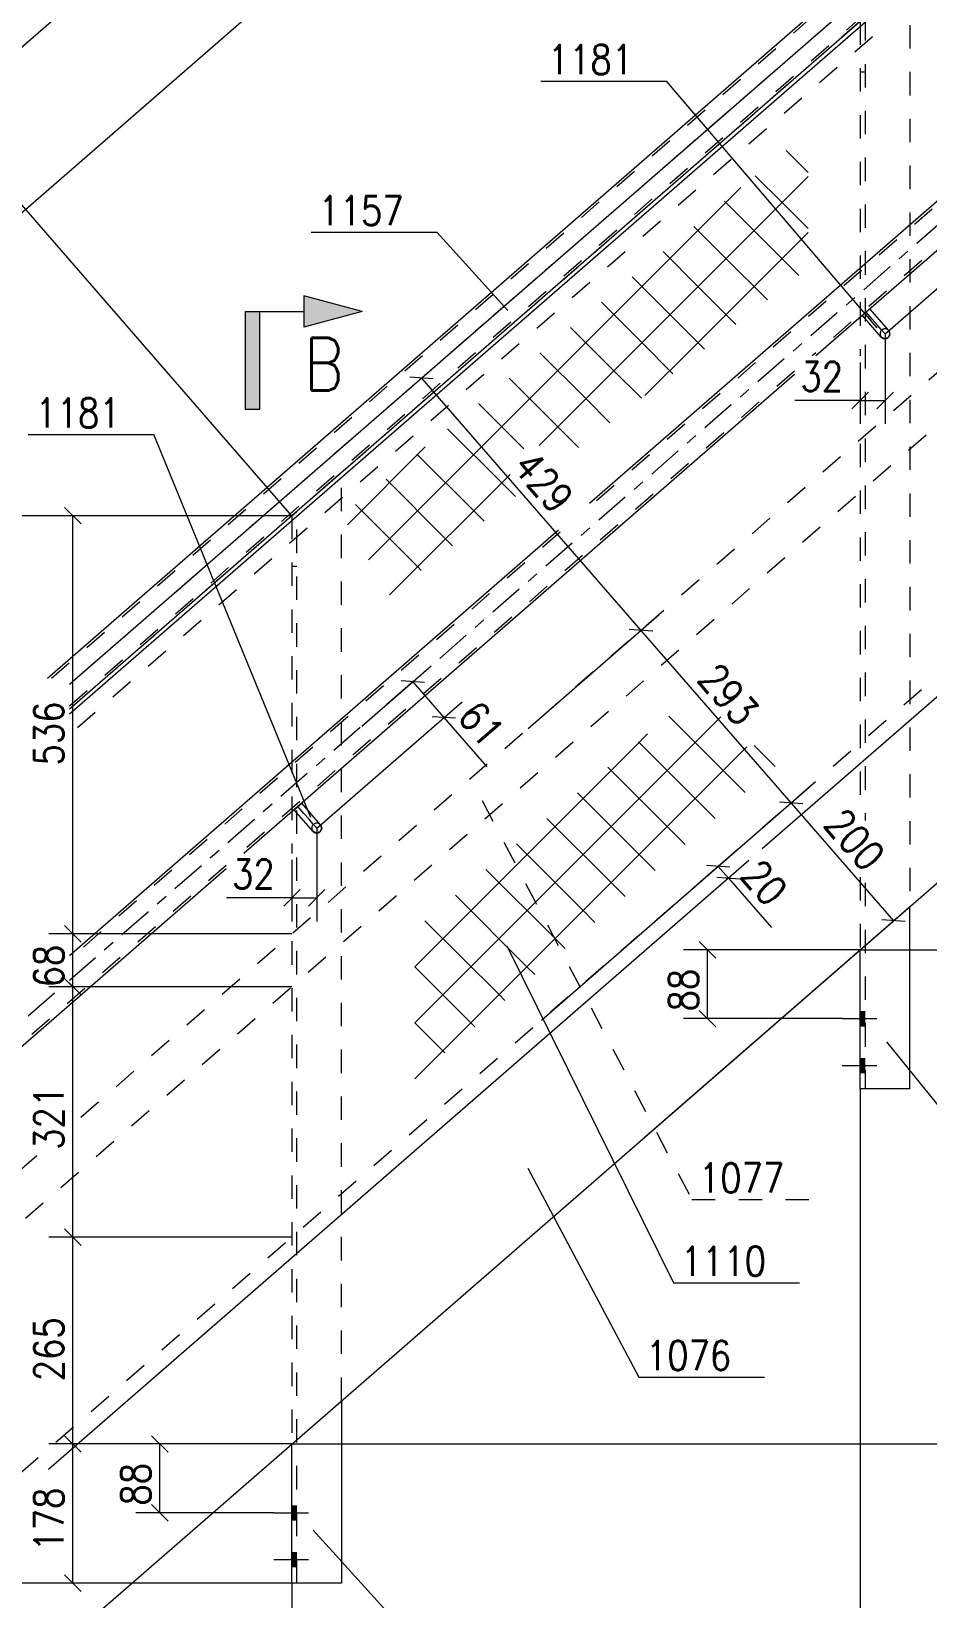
# Model space of a CAD drawing. Header units: millimetres. Extents: x 5 to 846, y 5 to 599.
# Drawn here: x 155.6 to 232.2, y 346.9 to 480.8 of the extents above; entities that cross this region are included whole.
import ezdxf

# ---------------------------------------------------------------- set-up
doc = ezdxf.new("R2010")
doc.units = ezdxf.units.MM
for name, pattern in [('XKITLINE00', [0]), ('XKITLINE02', [4, 2, -2]), ('XKITLINE03', [6, 3, -1, 1, -1])]:
    doc.linetypes.add(name, pattern=pattern)
for name, color, linetype, lineweight in [('Corte', 7, 'Continuous', 0), ('Cota', 4, 'Continuous', 0), ('Marca da peça', 2, 'Continuous', 0), ('Objeto gráfico', 3, 'Continuous', 0), ('Parafuso', 3, 'Continuous', 0), ('Peça', 2, 'Continuous', 0)]:
    doc.layers.add(name, color=color, linetype=linetype, lineweight=lineweight)
doc.styles.add('ROMANS', font='ROMANS__.TTF')
doc.styles.add('SIMPLEX', font='SIMPLEX_.TTF')

# ---------------------------------------------------------------- blocks, each defined once
blk = doc.blocks.new('*A12')
at = {"layer": 'Parafuso'}
for points in [[(226.83, 395.87), (226.4, 395.87), (226.4, 397.07), (226.83, 397.07)], [(226.83, 391.87), (226.4, 391.87), (226.4, 393.07), (226.83, 393.07)]]:
    blk.add_hatch(color=7, dxfattribs=at).paths.add_polyline_path(points, flags=17)
at = {"layer": 'Parafuso', "color": 7, "linetype": 'XKITLINE00', "lineweight": 0}
for p, q in [((224.86, 396.47), (227.83, 396.47)), ((226.4, 397.07), (226.83, 397.07)), ((226.4, 395.87), (226.83, 395.87)), ((224.86, 392.47), (227.83, 392.47)), ((226.4, 393.07), (226.83, 393.07)), ((226.4, 391.87), (226.83, 391.87))]:
    blk.add_line(p, q, dxfattribs=at)
blk = doc.blocks.new('*A13')
at = {"layer": 'Peça', "color": 4, "linetype": 'XKITLINE00', "lineweight": 0}
for p, q in [((226.6, 456.54), (227.23, 457.1)), ((228.84, 455.25), (227.23, 457.1)), ((228.2, 454.7), (226.6, 456.54)), ((228.49, 454.55), (228.2, 454.7)), ((228.8, 454.66), (228.49, 454.55)), ((228.94, 454.95), (228.8, 454.66)), ((228.84, 455.25), (228.94, 454.95))]:
    blk.add_line(p, q, dxfattribs=at)
at = {"layer": 'Peça', "color": 7, "linetype": 'XKITLINE03', "lineweight": 0}
for p, q in [((227.42, 456.23), (226.92, 456.82)), ((227.84, 455.75), (227.42, 456.23)), ((228.2, 455.34), (227.84, 455.75)), ((228.44, 455.07), (228.2, 455.34)), ((228.52, 454.98), (228.44, 455.07)), ((228.52, 454.98), (228.52, 454.98))]:
    blk.add_line(p, q, dxfattribs=at)
at = {"layer": 'Peça', "color": 7, "linetype": 'XKITLINE02', "lineweight": 0}
for start, end in [(131.009, 311.009), (311.009, 131.009)]:
    blk.add_arc((228.52, 454.98), 0.423, start, end, dxfattribs=at)
blk = doc.blocks.new('*A14')
at = {"layer": 'Peça', "color": 7, "linetype": 'XKITLINE02', "lineweight": 0}
for p, q in [((230.64, 485.35), (226.4, 481.67)), ((230.64, 485.35), (230.64, 406.04)), ((226.4, 481.67), (226.83, 482.03)), ((226.4, 481.67), (226.4, 453.09)), ((226.83, 482.03), (226.83, 413.4)), ((226.4, 477.37), (226.83, 477.37)), ((226.4, 449.59), (226.4, 413.89)), ((226.4, 408.56), (226.4, 402.36)), ((226.83, 408.07), (226.83, 390.47))]:
    blk.add_line(p, q, dxfattribs=at)
at = {"layer": 'Peça', "color": 4, "linetype": 'XKITLINE00', "lineweight": 0}
for p, q in [((230.64, 390.47), (230.64, 406.04)), ((226.4, 390.47), (226.4, 402.36)), ((230.64, 390.47), (226.4, 390.47))]:
    blk.add_line(p, q, dxfattribs=at)
blk = doc.blocks.new('*A15')
at = {"layer": 'Parafuso'}
for points in [[(178.27, 353.65), (177.85, 353.65), (177.85, 354.85), (178.27, 354.85)], [(178.27, 349.65), (177.85, 349.65), (177.85, 350.85), (178.27, 350.85)]]:
    blk.add_hatch(color=7, dxfattribs=at).paths.add_polyline_path(points, flags=17)
at = {"layer": 'Parafuso', "color": 7, "linetype": 'XKITLINE00', "lineweight": 0}
for p, q in [((177.85, 354.85), (178.27, 354.85)), ((176.31, 354.25), (179.27, 354.25)), ((177.85, 353.65), (178.27, 353.65)), ((177.85, 350.85), (178.27, 350.85)), ((176.31, 350.25), (179.27, 350.25)), ((177.85, 349.65), (178.27, 349.65))]:
    blk.add_line(p, q, dxfattribs=at)
blk = doc.blocks.new('*A18')
at = {"layer": 'Peça', "color": 4, "linetype": 'XKITLINE00', "lineweight": 0}
for p, q in [((182.08, 443.12), (177.85, 439.44)), ((182.08, 363.82), (182.08, 348.25)), ((177.85, 348.25), (177.85, 360.13)), ((182.08, 348.25), (177.85, 348.25))]:
    blk.add_line(p, q, dxfattribs=at)
at = {"layer": 'Peça', "color": 7, "linetype": 'XKITLINE02', "lineweight": 0}
for p, q in [((182.08, 363.82), (182.08, 443.12)), ((177.85, 439.44), (178.27, 439.81)), ((177.85, 439.44), (177.85, 410.58)), ((178.27, 348.25), (178.27, 439.81)), ((177.85, 435.14), (178.27, 435.14)), ((177.85, 407.08), (177.85, 360.13))]:
    blk.add_line(p, q, dxfattribs=at)
blk = doc.blocks.new('*A27')
at = {"layer": 'Peça', "color": 4, "linetype": 'XKITLINE00', "lineweight": 0}
for p, q in [((178.04, 414.32), (178.68, 414.88)), ((179.64, 412.48), (178.04, 414.32)), ((180.28, 413.03), (178.68, 414.88)), ((179.93, 412.33), (179.64, 412.48)), ((180.24, 412.43), (179.93, 412.33)), ((180.39, 412.72), (180.24, 412.43)), ((180.28, 413.03), (180.39, 412.72))]:
    blk.add_line(p, q, dxfattribs=at)
at = {"layer": 'Peça', "color": 7, "linetype": 'XKITLINE03', "lineweight": 0}
for p, q in [((178.87, 414.01), (178.36, 414.6)), ((179.29, 413.53), (178.87, 414.01)), ((179.64, 413.12), (179.29, 413.53)), ((179.88, 412.85), (179.64, 413.12)), ((179.96, 412.75), (179.88, 412.85)), ((179.96, 412.75), (179.96, 412.75))]:
    blk.add_line(p, q, dxfattribs=at)
at = {"layer": 'Peça', "color": 7, "linetype": 'XKITLINE02', "lineweight": 0}
for start, end in [(131.009, 311.009), (311.009, 131.009)]:
    blk.add_arc((179.96, 412.75), 0.423, start, end, dxfattribs=at)
blk = doc.blocks.new('*A30')
at = {"layer": 'Peça', "color": 4, "linetype": 'XKITLINE00', "lineweight": 0}
for p, q in [((295.67, 520.83), (203.28, 440.49)), ((298.09, 518.72), (222.61, 453.09)), ((220.79, 451.5), (173.74, 410.58)), ((200.63, 438.19), (158.83, 401.84)), ((172.23, 409.28), (150.41, 390.3))]:
    blk.add_line(p, q, dxfattribs=at)
at = {"layer": 'Peça', "color": 7, "linetype": 'XKITLINE02', "lineweight": 0}
for p, q in [((295.92, 520.76), (203.42, 440.32)), ((298.07, 518.98), (222.29, 453.09)), ((220.79, 451.78), (173.41, 410.58)), ((200.77, 438.03), (158.83, 401.55)), ((172.23, 409.56), (150.41, 390.58))]:
    blk.add_line(p, q, dxfattribs=at)
at = {"layer": 'Peça', "color": 7, "linetype": 'XKITLINE03', "lineweight": 0}
for p, q in [((292.35, 515.84), (158.83, 399.73)), ((157.57, 398.64), (150.41, 392.4))]:
    blk.add_line(p, q, dxfattribs=at)
blk = doc.blocks.new('*A31')
at = {"layer": 'Peça', "color": 4, "linetype": 'XKITLINE00', "lineweight": 0}
for p, q in [((288.48, 535.21), (158.83, 422.47)), ((295.01, 477.92), (218.02, 410.97)), ((215.37, 408.67), (157.04, 357.94))]:
    blk.add_line(p, q, dxfattribs=at)
blk = doc.blocks.new('*A32')
at = {"layer": 'Peça', "color": 4, "linetype": 'XKITLINE00', "lineweight": 0}
blk.add_line((286.72, 534.12), (158.83, 422.91), dxfattribs=at)
at = {"layer": 'Peça', "color": 7, "linetype": 'XKITLINE02', "lineweight": 0}
blk.add_line((287.81, 532.86), (158.83, 420.7), dxfattribs=at)
blk = doc.blocks.new('*A33')
at = {"layer": 'Peça', "color": 7, "linetype": 'XKITLINE00', "lineweight": 0}
blk.add_line((158.83, 425.04), (296.96, 545.15), dxfattribs=at)
at = {"layer": 'Peça', "color": 4, "linetype": 'XKITLINE00', "lineweight": 0}
blk.add_line((156.97, 425.56), (284.86, 536.76), dxfattribs=at)
at = {"layer": 'Peça', "color": 7, "linetype": 'XKITLINE02', "lineweight": 0}
for p, q in [((157.3, 425.56), (285, 536.6)), ((158.83, 423.19), (286.83, 534.5)), ((286.72, 534.12), (158.83, 422.91))]:
    blk.add_line(p, q, dxfattribs=at)
at = {"layer": 'Peça', "color": 7, "linetype": 'XKITLINE03', "lineweight": 0}
blk.add_line((158.83, 425.04), (285.92, 535.55), dxfattribs=at)
blk = doc.blocks.new('*A34')
at = {"layer": 'Peça', "color": 7, "linetype": 'XKITLINE02', "lineweight": 0}
blk.add_line((295.01, 479.69), (107.23, 316.4), dxfattribs=at)
at = {"layer": 'Peça', "color": 4, "linetype": 'XKITLINE00', "lineweight": 0}
blk.add_line((106.9, 298.44), (295.35, 462.31), dxfattribs=at)
blk = doc.blocks.new('*A35')
at = {"layer": 'Peça', "color": 7, "linetype": 'XKITLINE02', "lineweight": 0}
for p, q in [((279.05, 491.71), (158.83, 387.17)), ((283.36, 490.95), (107.23, 337.8)), ((156.05, 384.76), (107.23, 342.31))]:
    blk.add_line(p, q, dxfattribs=at)
blk = doc.blocks.new('*A111')
at = {"layer": 'Objeto gráfico', "color": 2, "linetype": 'XKITLINE00', "lineweight": 0}
for p, q in [((221.95, 468.76), (220.06, 470.65)), ((207.37, 458.64), (216.2, 467.48)), ((209.76, 456.24), (221.95, 468.43)), ((219.72, 466.2), (217.43, 468.49)), ((217.32, 463.81), (214.8, 466.32)), ((221.95, 463.97), (219.72, 466.2)), ((212.16, 453.85), (221.95, 463.64)), ((214.93, 461.41), (212.18, 464.16)), ((221.16, 459.97), (217.32, 463.81)), ((212.53, 459.02), (209.55, 462)), ((218.47, 457.87), (214.93, 461.41)), ((210.14, 456.62), (206.92, 459.84)), ((184.4, 435.67), (207.37, 458.64)), ((215.78, 455.77), (212.53, 459.02)), ((207.74, 454.23), (204.29, 457.68)), ((213.09, 453.67), (210.14, 456.62)), ((198.96, 445.45), (209.76, 456.24)), ((205.35, 451.83), (201.66, 455.52)), ((210.4, 451.57), (207.74, 454.23)), ((202.95, 449.44), (199.03, 453.36)), ((208.01, 449.7), (212.16, 453.85)), ((207.71, 449.47), (205.35, 451.83)), ((200.56, 447.04), (196.41, 451.2)), ((197.66, 445.15), (193.78, 449.03)), ((205.02, 447.37), (202.95, 449.44)), ((195.77, 442.25), (191.15, 446.87)), ((202.33, 445.27), (200.56, 447.04)), ((182.6, 438.67), (189.24, 445.31)), ((193.38, 439.86), (188.52, 444.71)), ((190.98, 437.46), (185.89, 442.55)), ((186.19, 432.67), (196.48, 442.96)), ((196.95, 441.07), (195.77, 442.25)), ((188.59, 435.07), (183.27, 440.39)), ((194.26, 438.97), (193.38, 439.86)), ((191.57, 436.87), (190.98, 437.46)), ((188.88, 434.77), (188.59, 435.07))]:
    blk.add_line(p, q, dxfattribs=at)
blk = doc.blocks.new('*A116')
at = {"layer": 'Objeto gráfico', "color": 2, "linetype": 'XKITLINE00', "lineweight": 0}
for p, q in [((209.53, 417.3), (214.49, 422.26)), ((214.69, 417.68), (210.05, 422.32)), ((207.13, 419.69), (208.23, 420.79)), ((188.35, 400.91), (207.13, 419.69)), ((212.3, 415.28), (207.45, 420.13)), ((211.92, 414.9), (216.71, 419.7)), ((219.14, 418.02), (217.34, 419.82)), ((209.91, 412.89), (204.84, 417.95)), ((188.35, 396.12), (209.53, 417.3)), ((216.57, 415.8), (214.69, 417.68)), ((207.51, 410.49), (202.24, 415.77)), ((214.01, 413.58), (212.3, 415.28)), ((188.35, 391.33), (211.92, 414.9)), ((205.12, 408.1), (199.63, 413.58)), ((211.44, 411.35), (209.91, 412.89)), ((202.72, 405.7), (197.03, 411.4)), ((208.88, 409.13), (207.51, 410.49)), ((200.33, 403.31), (194.42, 409.21)), ((206.31, 406.9), (205.12, 408.1)), ((197.93, 400.91), (191.82, 407.03)), ((195.54, 398.52), (189.21, 404.84)), ((203.74, 404.68), (202.72, 405.7)), ((201.18, 402.45), (200.33, 403.31)), ((193.14, 396.12), (188.35, 400.91)), ((198.61, 400.23), (197.93, 400.91)), ((196.05, 398.01), (195.54, 398.52)), ((190.75, 393.73), (188.35, 396.12)), ((193.48, 395.78), (193.14, 396.12)), ((190.92, 393.56), (190.75, 393.73))]:
    blk.add_line(p, q, dxfattribs=at)
blk = doc.blocks.new('*A171')
at = {"layer": 'Cota', "color": 7, "linetype": 'XKITLINE00', "lineweight": 0}
blk.add_line((177.85, 360.13), (341.5, 360.13), dxfattribs=at)
blk = doc.blocks.new('*A172')
at = {"layer": 'Cota', "color": 7, "linetype": 'XKITLINE00', "lineweight": 0}
for p, q in [((226.4, 402.36), (341.5, 402.36)), ((177.85, 360.13), (341.5, 360.13))]:
    blk.add_line(p, q, dxfattribs=at)
blk = doc.blocks.new('*A173')
at = {"layer": 'Cota', "color": 7, "linetype": 'XKITLINE00', "lineweight": 0}
for p, q in [((276.96, 446.32), (341.5, 446.32)), ((338.79, 447.02), (340.21, 445.61)), ((339.5, 402.36), (339.5, 446.32)), ((338.79, 403.06), (340.21, 401.65)), ((226.4, 402.36), (341.5, 402.36))]:
    blk.add_line(p, q, dxfattribs=at)
at = {"layer": 'Cota', "color": 3}
for p in [(339.5, 446.32), (339.5, 402.36)]:
    blk.add_point(p, dxfattribs=at)
at = {"layer": 'Cota', "color": 3, "style": 'SIMPLEX', "width": 0.85}
blk.add_text('659', height=2.5, rotation=90.0002, dxfattribs=at).set_placement((338.7, 420.86))
blk = doc.blocks.new('*A175')
at = {"layer": 'Cota', "color": 7, "linetype": 'XKITLINE00', "lineweight": 0}
blk.add_line((85.88, 405.44), (264.21, 560.51), dxfattribs=at)
blk = doc.blocks.new('*A184')
at = {"layer": 'Marca da peça', "color": 7, "linetype": 'XKITLINE00', "lineweight": 0}
for p in [(199.11, 476.56), (227.84, 455.49)]:
    blk.add_line(p, (209.85, 476.56), dxfattribs=at)
at = {"layer": 'Marca da peça', "color": 4, "style": 'ROMANS', "width": 0.85}
blk.add_text('1181', height=2.5, dxfattribs=at).set_placement((199.71, 477.16))
blk = doc.blocks.new('*A185')
at = {"layer": 'Marca da peça', "color": 7, "linetype": 'XKITLINE00', "lineweight": 0}
for p, q in [((228.65, 394.48), (236.43, 384.85)), ((236.43, 384.85), (247.17, 384.85))]:
    blk.add_line(p, q, dxfattribs=at)
at = {"layer": 'Marca da peça', "color": 4, "style": 'ROMANS', "width": 0.85}
blk.add_text('1126', height=2.5, dxfattribs=at).set_placement((237.03, 385.45))
blk = doc.blocks.new('*A186')
at = {"layer": 'Marca da peça', "color": 7, "linetype": 'XKITLINE00', "lineweight": 0}
for p, q in [((179.66, 352.78), (190.48, 340.83)), ((190.48, 340.83), (201.22, 340.83))]:
    blk.add_line(p, q, dxfattribs=at)
at = {"layer": 'Marca da peça', "color": 4, "style": 'ROMANS', "width": 0.85}
blk.add_text('1126', height=2.5, dxfattribs=at).set_placement((191.08, 341.43))
blk = doc.blocks.new('*A195')
at = {"layer": 'Marca da peça', "color": 7, "linetype": 'XKITLINE00', "lineweight": 0}
for p in [(155.32, 446.37), (179.45, 413.65)]:
    blk.add_line(p, (166.06, 446.37), dxfattribs=at)
at = {"layer": 'Marca da peça', "color": 4, "style": 'ROMANS', "width": 0.85}
blk.add_text('1181', height=2.5, dxfattribs=at).set_placement((155.92, 446.97))
blk = doc.blocks.new('*A199')
at = {"layer": 'Marca da peça', "color": 7, "linetype": 'XKITLINE00', "lineweight": 0}
for p, q in [((196.2, 402.7), (210.46, 373.9)), ((210.46, 373.9), (221.2, 373.9))]:
    blk.add_line(p, q, dxfattribs=at)
at = {"layer": 'Marca da peça', "color": 4, "style": 'ROMANS', "width": 0.85}
blk.add_text('1110', height=2.5, dxfattribs=at).set_placement((211.06, 374.5))
blk = doc.blocks.new('*A201')
at = {"layer": 'Marca da peça', "color": 7, "linetype": 'XKITLINE00', "lineweight": 0}
for p in [(179.5, 463.65), (196.28, 456.97)]:
    blk.add_line(p, (190.24, 463.65), dxfattribs=at)
at = {"layer": 'Marca da peça', "color": 4, "style": 'ROMANS', "width": 0.85}
blk.add_text('1157', height=2.5, dxfattribs=at).set_placement((180.1, 464.25))
blk = doc.blocks.new('*A202')
at = {"layer": 'Marca da peça', "color": 7, "linetype": 'XKITLINE00', "lineweight": 0}
for p, q in [((198.01, 383.7), (207.49, 365.84)), ((207.49, 365.84), (218.23, 365.84))]:
    blk.add_line(p, q, dxfattribs=at)
at = {"layer": 'Marca da peça', "color": 4, "style": 'ROMANS', "width": 0.85}
blk.add_text('1076', height=2.5, dxfattribs=at).set_placement((208.09, 366.44))
blk = doc.blocks.new('*A203')
at = {"layer": 'Marca da peça', "color": 7, "linetype": 'XKITLINE02', "lineweight": 0}
for p, q in [((194.09, 415.1), (212.02, 381.01)), ((212.02, 381.01), (222.76, 381.01))]:
    blk.add_line(p, q, dxfattribs=at)
at = {"layer": 'Marca da peça', "color": 4, "style": 'ROMANS', "width": 0.85}
blk.add_text('1077', height=2.5, dxfattribs=at).set_placement((212.62, 381.61))
blk = doc.blocks.new('*A205')
at = {"layer": 'Cota', "color": 7, "linetype": 'XKITLINE00', "lineweight": 0}
for p, q in [((177.85, 439.44), (60.48, 439.44)), ((61.82, 440.15), (63.24, 438.74)), ((62.53, 393.74), (62.53, 439.44)), ((72.44, 393.74), (60.48, 393.74)), ((61.82, 394.45), (63.24, 393.03)), ((125.29, 393.74), (76.29, 393.74))]:
    blk.add_line(p, q, dxfattribs=at)
at = {"layer": 'Cota', "color": 3}
for p in [(62.53, 439.44), (62.53, 393.74)]:
    blk.add_point(p, dxfattribs=at)
at = {"layer": 'Cota', "color": 3, "style": 'SIMPLEX', "width": 0.85}
blk.add_text('686', height=2.5, rotation=90.0002, dxfattribs=at).set_placement((61.73, 413.11))
blk = doc.blocks.new('*A206')
at = {"layer": 'Cota', "color": 7, "linetype": 'XKITLINE00', "lineweight": 0}
blk.add_line((177.85, 439.44), (60.48, 439.44), dxfattribs=at)
blk = doc.blocks.new('*A209')
at = {"layer": 'Cota', "color": 7, "linetype": 'XKITLINE00', "lineweight": 0}
for p, q in [((177.85, 439.44), (146.74, 475.22)), ((148.15, 474.67), (148.01, 472.68)), ((95.52, 427.97), (148.08, 473.67)), ((125.29, 393.74), (94.18, 429.52)), ((95.59, 428.97), (95.45, 426.97))]:
    blk.add_line(p, q, dxfattribs=at)
at = {"layer": 'Cota', "color": 3}
for p in [(148.08, 473.67), (95.52, 427.97)]:
    blk.add_point(p, dxfattribs=at)
at = {"layer": 'Cota', "color": 3, "style": 'SIMPLEX', "width": 0.85}
blk.add_text('1045', height=2.5, rotation=41.0066, dxfattribs=at).set_placement((117.95, 448.53))
blk = doc.blocks.new('*A212')
at = {"layer": 'Cota', "color": 7, "linetype": 'XKITLINE00', "lineweight": 0}
for p, q in [((177.85, 348.25), (177.85, 279.63)), ((125.29, 302.55), (125.29, 279.63)), ((126, 282.34), (124.58, 280.92)), ((125.29, 281.63), (177.85, 281.63)), ((178.55, 282.34), (177.14, 280.92))]:
    blk.add_line(p, q, dxfattribs=at)
at = {"layer": 'Cota', "color": 3}
for p in [(125.29, 281.63), (177.85, 281.63)]:
    blk.add_point(p, dxfattribs=at)
at = {"layer": 'Cota', "color": 3, "style": 'SIMPLEX', "width": 0.85}
blk.add_text('788', height=2.5, dxfattribs=at).set_placement((148.09, 282.43))
blk = doc.blocks.new('*A213')
at = {"layer": 'Cota', "color": 7, "linetype": 'XKITLINE00', "lineweight": 0}
for p, q in [((226.4, 390.47), (226.4, 279.63)), ((177.85, 348.25), (177.85, 279.63)), ((178.55, 282.34), (177.14, 280.92)), ((177.85, 281.63), (226.4, 281.63)), ((227.11, 282.34), (225.69, 280.92))]:
    blk.add_line(p, q, dxfattribs=at)
at = {"layer": 'Cota', "color": 3}
for p in [(177.85, 281.63), (226.4, 281.63)]:
    blk.add_point(p, dxfattribs=at)
at = {"layer": 'Cota', "color": 3, "style": 'SIMPLEX', "width": 0.85}
blk.add_text('728', height=2.5, dxfattribs=at).set_placement((198.64, 282.43))
blk = doc.blocks.new('*A214')
at = {"layer": 'Cota', "color": 7, "linetype": 'XKITLINE00', "lineweight": 0}
blk.add_line((226.4, 390.47), (226.4, 279.63), dxfattribs=at)
blk = doc.blocks.new('*A216')
at = {"layer": 'Cota', "color": 7, "linetype": 'XKITLINE00', "lineweight": 0}
for p, q in [((177.85, 439.44), (148.66, 439.44)), ((150, 440.15), (151.41, 438.74)), ((150.71, 348.25), (150.71, 439.44)), ((177.85, 348.25), (148.66, 348.25)), ((150, 348.96), (151.41, 347.54))]:
    blk.add_line(p, q, dxfattribs=at)
at = {"layer": 'Cota', "color": 3}
for p in [(150.71, 439.44), (150.71, 348.25)]:
    blk.add_point(p, dxfattribs=at)
at = {"layer": 'Cota', "color": 3, "style": 'SIMPLEX', "width": 0.85}
blk.add_text('1368', height=2.5, rotation=90.0002, dxfattribs=at).set_placement((149.91, 389.44))
blk = doc.blocks.new('*A217')
at = {"layer": 'Cota', "color": 7, "linetype": 'XKITLINE00', "lineweight": 0}
for p, q in [((187.25, 449.76), (190.47, 452.55)), ((189.92, 451.13), (187.92, 451.27)), ((188.92, 451.2), (207.67, 429.64)), ((198.03, 421.26), (209.22, 430.99)), ((208.67, 429.57), (206.67, 429.71))]:
    blk.add_line(p, q, dxfattribs=at)
at = {"layer": 'Cota', "color": 3}
for p in [(188.92, 451.2), (207.67, 429.64)]:
    blk.add_point(p, dxfattribs=at)
at = {"layer": 'Cota', "color": 3, "style": 'SIMPLEX', "width": 0.85}
blk.add_text('429', height=2.5, rotation=-48.9936, dxfattribs=at).set_placement((196.61, 443.57))
blk = doc.blocks.new('*A218')
at = {"layer": 'Cota', "color": 7, "linetype": 'XKITLINE00', "lineweight": 0}
for p, q in [((198.03, 421.26), (209.22, 430.99)), ((208.67, 429.57), (206.67, 429.71)), ((207.67, 429.64), (220.5, 414.89)), ((199.17, 396.35), (222.04, 416.24)), ((221.49, 414.82), (219.5, 414.96))]:
    blk.add_line(p, q, dxfattribs=at)
at = {"layer": 'Cota', "color": 3}
for p in [(207.67, 429.64), (220.5, 414.89)]:
    blk.add_point(p, dxfattribs=at)
at = {"layer": 'Cota', "color": 3, "style": 'SIMPLEX', "width": 0.85}
blk.add_text('293', height=2.5, rotation=-48.9936, dxfattribs=at).set_placement((212.4, 425.42))
blk = doc.blocks.new('*A219')
at = {"layer": 'Cota', "color": 7, "linetype": 'XKITLINE00', "lineweight": 0}
for p, q in [((199.17, 396.35), (222.04, 416.24)), ((221.49, 414.82), (219.5, 414.96)), ((220.5, 414.89), (229.25, 404.83)), ((207.92, 386.28), (230.79, 406.17)), ((230.24, 404.76), (228.25, 404.9))]:
    blk.add_line(p, q, dxfattribs=at)
at = {"layer": 'Cota', "color": 3}
for p in [(220.5, 414.89), (229.25, 404.83)]:
    blk.add_point(p, dxfattribs=at)
at = {"layer": 'Cota', "color": 3, "style": 'SIMPLEX', "width": 0.85}
blk.add_text('200', height=2.5, rotation=-48.9936, dxfattribs=at).set_placement((223.19, 413.01))
blk = doc.blocks.new('*A220')
at = {"layer": 'Cota', "color": 7, "linetype": 'XKITLINE00', "lineweight": 0}
for p, q in [((215.99, 410.98), (212.76, 408.17)), ((216.87, 409.97), (213.64, 407.16)), ((215.27, 409.41), (213.27, 409.55)), ((216.15, 408.4), (214.15, 408.54)), ((214.27, 409.48), (215.15, 408.47)), ((215.15, 408.47), (218.81, 404.26)), ((215.15, 408.47), (218.81, 404.26))]:
    blk.add_line(p, q, dxfattribs=at)
at = {"layer": 'Cota', "color": 3}
for p in [(214.27, 409.48), (215.15, 408.47)]:
    blk.add_point(p, dxfattribs=at)
at = {"layer": 'Cota', "color": 3, "style": 'SIMPLEX', "width": 0.85}
blk.add_text('20', height=2.5, rotation=-48.9936, dxfattribs=at).set_placement((216.06, 408.64))
blk = doc.blocks.new('*A221')
at = {"layer": 'Cota', "color": 7, "linetype": 'XKITLINE00', "lineweight": 0}
for p, q in [((212.65, 403.06), (214.06, 401.65)), ((226.4, 402.36), (211.31, 402.36)), ((213.36, 396.47), (213.36, 402.36)), ((224.86, 396.47), (211.31, 396.47)), ((212.65, 397.18), (214.06, 395.77))]:
    blk.add_line(p, q, dxfattribs=at)
at = {"layer": 'Cota', "color": 3}
for p in [(213.36, 402.36), (213.36, 396.47)]:
    blk.add_point(p, dxfattribs=at)
at = {"layer": 'Cota', "color": 3, "style": 'SIMPLEX', "width": 0.85}
blk.add_text('88', height=2.5, rotation=90.0002, dxfattribs=at).set_placement((212.56, 397.09))
blk = doc.blocks.new('*A229')
at = {"layer": 'Cota', "color": 7, "linetype": 'XKITLINE00', "lineweight": 0}
for p, q in [((165.85, 360.84), (167.27, 359.43)), ((177.85, 360.13), (164.51, 360.13)), ((166.56, 354.25), (166.56, 360.13)), ((165.85, 354.96), (167.27, 353.54)), ((176.31, 354.25), (164.51, 354.25))]:
    blk.add_line(p, q, dxfattribs=at)
at = {"layer": 'Cota', "color": 3}
for p in [(166.56, 360.13), (166.56, 354.25)]:
    blk.add_point(p, dxfattribs=at)
at = {"layer": 'Cota', "color": 3, "style": 'SIMPLEX', "width": 0.85}
blk.add_text('88', height=2.5, rotation=90.0002, dxfattribs=at).set_placement((165.76, 354.87))
blk = doc.blocks.new('*A230')
at = {"layer": 'Cota', "color": 7, "linetype": 'XKITLINE00', "lineweight": 0}
for p, q in [((177.85, 439.44), (157.08, 439.44)), ((158.42, 440.15), (159.84, 438.74)), ((159.13, 403.71), (159.13, 439.44)), ((158.42, 404.42), (158.56, 404.28)), ((158.83, 404.01), (159.84, 403)), ((177.85, 403.71), (158.83, 403.71))]:
    blk.add_line(p, q, dxfattribs=at)
at = {"layer": 'Cota', "color": 3}
for p in [(159.13, 439.44), (159.13, 403.71)]:
    blk.add_point(p, dxfattribs=at)
at = {"layer": 'Cota', "color": 3, "style": 'SIMPLEX', "width": 0.85}
blk.add_text('536', height=2.5, rotation=90.0002, dxfattribs=at).set_placement((158.33, 418.1))
blk = doc.blocks.new('*A231')
at = {"layer": 'Cota', "color": 7, "linetype": 'XKITLINE00', "lineweight": 0}
for p, q in [((158.42, 404.42), (159.84, 403)), ((177.85, 403.71), (157.08, 403.71)), ((159.13, 399.2), (159.13, 403.71)), ((177.85, 399.2), (157.08, 399.2)), ((158.42, 399.91), (159.84, 398.5))]:
    blk.add_line(p, q, dxfattribs=at)
at = {"layer": 'Cota', "color": 3}
for p in [(159.13, 403.71), (159.13, 399.2)]:
    blk.add_point(p, dxfattribs=at)
at = {"layer": 'Cota', "color": 3, "style": 'SIMPLEX', "width": 0.85}
blk.add_text('68', height=2.5, rotation=90.0002, dxfattribs=at).set_placement((158.33, 399.14))
blk = doc.blocks.new('*A232')
at = {"layer": 'Cota', "color": 7, "linetype": 'XKITLINE00', "lineweight": 0}
for p, q in [((158.83, 399.5), (159.84, 398.5)), ((177.85, 399.2), (158.83, 399.2)), ((159.13, 377.8), (159.13, 399.2)), ((177.85, 377.8), (157.08, 377.8)), ((158.42, 378.51), (159.84, 377.1))]:
    blk.add_line(p, q, dxfattribs=at)
at = {"layer": 'Cota', "color": 3}
for p in [(159.13, 399.2), (159.13, 377.8)]:
    blk.add_point(p, dxfattribs=at)
at = {"layer": 'Cota', "color": 3, "style": 'SIMPLEX', "width": 0.85}
blk.add_text('321', height=2.5, rotation=90.0002, dxfattribs=at).set_placement((158.33, 385.26))
blk = doc.blocks.new('*A233')
at = {"layer": 'Cota', "color": 7, "linetype": 'XKITLINE00', "lineweight": 0}
for p, q in [((177.85, 377.8), (157.08, 377.8)), ((158.42, 378.51), (159.84, 377.1)), ((159.13, 360.13), (159.13, 377.8)), ((158.42, 360.84), (159.84, 359.43)), ((177.85, 360.13), (157.08, 360.13))]:
    blk.add_line(p, q, dxfattribs=at)
at = {"layer": 'Cota', "color": 3}
for p in [(159.13, 377.8), (159.13, 360.13)]:
    blk.add_point(p, dxfattribs=at)
at = {"layer": 'Cota', "color": 3, "style": 'SIMPLEX', "width": 0.85}
blk.add_text('265', height=2.5, rotation=90.0002, dxfattribs=at).set_placement((158.33, 365.49))
blk = doc.blocks.new('*A234')
at = {"layer": 'Cota', "color": 7, "linetype": 'XKITLINE00', "lineweight": 0}
for p, q in [((158.42, 360.84), (159.84, 359.43)), ((177.85, 360.13), (157.08, 360.13)), ((159.13, 348.25), (159.13, 360.13)), ((177.85, 348.25), (157.08, 348.25)), ((158.42, 348.96), (159.84, 347.54))]:
    blk.add_line(p, q, dxfattribs=at)
at = {"layer": 'Cota', "color": 3}
for p in [(159.13, 360.13), (159.13, 348.25)]:
    blk.add_point(p, dxfattribs=at)
at = {"layer": 'Cota', "color": 3, "style": 'SIMPLEX', "width": 0.85}
blk.add_text('178', height=2.5, rotation=90.0002, dxfattribs=at).set_placement((158.33, 350.94))
blk = doc.blocks.new('*A236')
at = {"layer": 'Cota', "color": 7, "linetype": 'XKITLINE00', "lineweight": 0}
for p, q in [((183.83, 421.47), (189.73, 426.6)), ((189.18, 425.18), (187.18, 425.32)), ((188.18, 425.25), (190.83, 422.2)), ((179.96, 412.75), (192.38, 423.55)), ((191.83, 422.13), (189.83, 422.27)), ((190.83, 422.2), (194.49, 417.99)), ((190.83, 422.2), (194.49, 417.99))]:
    blk.add_line(p, q, dxfattribs=at)
at = {"layer": 'Cota', "color": 3}
for p in [(188.18, 425.25), (190.83, 422.2)]:
    blk.add_point(p, dxfattribs=at)
at = {"layer": 'Cota', "color": 3, "style": 'SIMPLEX', "width": 0.85}
blk.add_text('61', height=2.5, rotation=-48.9879, dxfattribs=at).set_placement((191.89, 422.2))
blk = doc.blocks.new('*A237')
at = {"layer": 'Cota', "color": 7, "linetype": 'XKITLINE00', "lineweight": 0}
for p, q in [((236.49, 467.26), (240.36, 470.62)), ((239.81, 469.21), (237.81, 469.35)), ((238.81, 469.28), (241.46, 466.23)), ((228.52, 454.98), (243.01, 467.58)), ((242.46, 466.16), (240.46, 466.3)), ((241.46, 466.23), (245.12, 462.02)), ((241.46, 466.23), (245.12, 462.02))]:
    blk.add_line(p, q, dxfattribs=at)
at = {"layer": 'Cota', "color": 3}
for p in [(238.81, 469.28), (241.46, 466.23)]:
    blk.add_point(p, dxfattribs=at)
at = {"layer": 'Cota', "color": 3, "style": 'SIMPLEX', "width": 0.85}
blk.add_text('61', height=2.5, rotation=-48.9879, dxfattribs=at).set_placement((242.53, 466.22))
blk = doc.blocks.new('*A240')
at = {"layer": 'Cota', "color": 7, "linetype": 'XKITLINE00', "lineweight": 0}
for p, q in [((179.96, 412.75), (179.96, 404.78)), ((177.85, 410.04), (177.85, 404.78)), ((178.55, 407.49), (177.14, 406.08)), ((180.67, 407.49), (179.26, 406.08)), ((177.85, 406.78), (172.26, 406.78)), ((177.85, 406.78), (172.26, 406.78)), ((177.85, 406.78), (179.96, 406.78))]:
    blk.add_line(p, q, dxfattribs=at)
at = {"layer": 'Cota', "color": 3}
for p in [(177.85, 406.78), (179.96, 406.78)]:
    blk.add_point(p, dxfattribs=at)
at = {"layer": 'Cota', "color": 3, "style": 'SIMPLEX', "width": 0.85}
blk.add_text('32', height=2.5, dxfattribs=at).set_placement((172.73, 407.58))
blk = doc.blocks.new('*A241')
at = {"layer": 'Cota', "color": 7, "linetype": 'XKITLINE00', "lineweight": 0}
for p, q in [((228.52, 454.98), (228.52, 447.29)), ((226.4, 452.54), (226.4, 447.29)), ((227.11, 449.99), (225.69, 448.58)), ((229.23, 449.99), (227.81, 448.58)), ((226.4, 449.29), (220.82, 449.29)), ((226.4, 449.29), (220.82, 449.29)), ((226.4, 449.29), (228.52, 449.29))]:
    blk.add_line(p, q, dxfattribs=at)
at = {"layer": 'Cota', "color": 3}
for p in [(226.4, 449.29), (228.52, 449.29)]:
    blk.add_point(p, dxfattribs=at)
at = {"layer": 'Cota', "color": 3, "style": 'SIMPLEX', "width": 0.85}
blk.add_text('32', height=2.5, dxfattribs=at).set_placement((221.29, 450.09))
blk = doc.blocks.new('*A244')
at = {"layer": 'Corte'}
for points in [[(183.85, 456.88), (178.85, 455.54), (178.85, 458.22)], [(175.1, 448.54), (173.85, 448.54), (173.85, 456.88)], [(175.1, 456.88), (175.1, 448.54), (173.85, 456.88)], [(175.1, 336.36), (173.85, 336.36), (173.85, 344.69)], [(175.1, 344.69), (175.1, 336.36), (173.85, 344.69)], [(183.85, 336.36), (178.85, 335.02), (178.85, 337.7)]]:
    blk.add_hatch(color=6, dxfattribs=at).paths.add_polyline_path(points, flags=17)
at = {"layer": 'Corte', "color": 6, "linetype": 'XKITLINE00', "lineweight": 0}
for p, q in [((183.85, 456.88), (178.85, 458.22)), ((178.85, 458.22), (178.85, 455.54)), ((173.85, 456.88), (178.85, 456.88)), ((173.85, 456.88), (173.85, 448.54)), ((175.1, 448.54), (175.1, 456.88)), ((183.85, 456.88), (178.85, 455.54)), ((173.85, 448.54), (175.1, 448.54)), ((173.85, 336.36), (173.85, 344.69)), ((173.85, 344.69), (175.1, 344.69)), ((175.1, 344.69), (175.1, 336.36)), ((183.85, 336.36), (178.85, 337.7)), ((178.85, 335.02), (178.85, 337.7)), ((173.85, 336.36), (178.85, 336.36)), ((183.85, 336.36), (178.85, 335.02))]:
    blk.add_line(p, q, dxfattribs=at)
at = {"layer": 'Corte', "color": 4, "style": 'ROMANS', "width": 0.85}
for p in [(178.85, 450.13), (178.85, 338.61)]:
    blk.add_text('B', height=4.5, dxfattribs=at).set_placement(p)
blk = doc.blocks.new('*A252')
at = {"layer": 'Cota', "color": 7, "linetype": 'XKITLINE00', "lineweight": 0}
for p, q in [((226.4, 481.67), (195.29, 517.44)), ((196.71, 516.89), (196.57, 514.9)), ((148.08, 473.67), (196.64, 515.9)), ((177.85, 439.44), (146.74, 475.22)), ((148.15, 474.67), (148.01, 472.68))]:
    blk.add_line(p, q, dxfattribs=at)
at = {"layer": 'Cota', "color": 3}
for p in [(196.64, 515.9), (148.08, 473.67)]:
    blk.add_point(p, dxfattribs=at)
at = {"layer": 'Cota', "color": 3, "style": 'SIMPLEX', "width": 0.85}
blk.add_text('965', height=2.5, rotation=41.0066, dxfattribs=at).set_placement((169.21, 493.1))

msp = doc.modelspace()

# ---------------------------------------------------------------- block references
at = {"lineweight": 0}
for name in ['*A175', '*A33', '*A31', '*A32', '*A30', '*A252', '*A35', '*A14', '*A206', '*A34', '*A184', '*A209', '*A111', '*A237', '*A201', '*A13', '*A241', '*A217', '*A195', '*A173', '*A18', '*A205', '*A216', '*A230', '*A214', '*A218', '*A236', '*A116', '*A219', '*A27', '*A203', '*A240', '*A220', '*A231', '*A172', '*A221', '*A199', '*A232', '*A12', '*A185', '*A213', '*A202', '*A233', '*A171', '*A234', '*A229', '*A15', '*A186', '*A212']:
    msp.add_blockref(name, (0, 0), dxfattribs=at)
at = {"layer": 'Corte', "lineweight": 0}
msp.add_blockref('*A244', (0, 0), dxfattribs=at)

doc.saveas('drawing.dxf')
